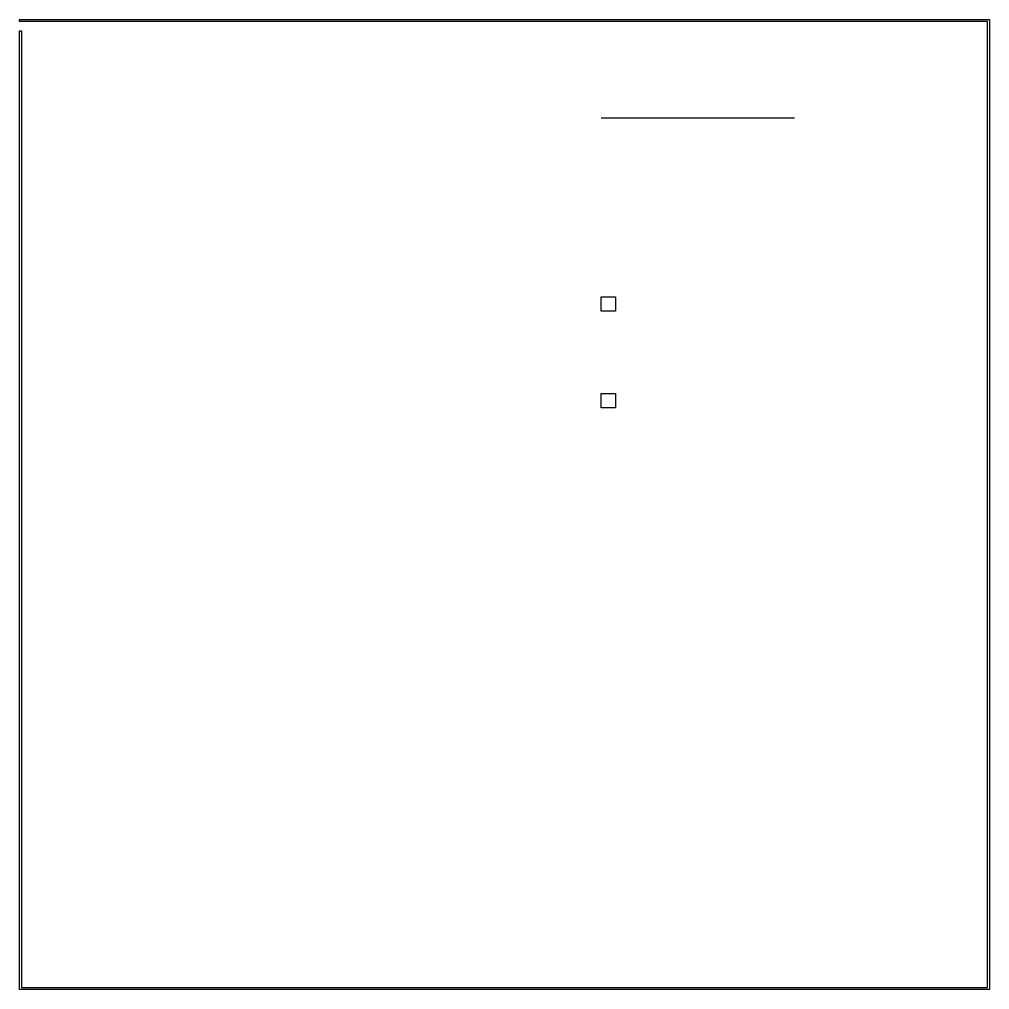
# Model space of a CAD drawing. Header units: metres. Extents: x -5 to 5, y -5 to 5.
import ezdxf

# ---------------------------------------------------------------- set-up
doc = ezdxf.new("R2010")
doc.units = ezdxf.units.M

# ---------------------------------------------------------------- blocks, each defined once
blk = doc.blocks.new('TAG5X5')
blk.add_lwpolyline([(0, 0), (0, 0.148), (0.148, 0.148), (0.148, 0), (0, 0)])

msp = doc.modelspace()

# ---------------------------------------------------------------- linework, layer by layer
msp.add_line((1, 4), (3, 4))
msp.add_lwpolyline([(-5.02, 5.02), (5.02, 5.02), (5.02, -5.02), (-5.02, -5.02), (-5.02, 4.9), (-5, 4.9), (-5, -5), (5, -5), (5, 5), (-5.02, 5), (-5.02, 5.02)])

# ---------------------------------------------------------------- block references
for p in [(1, 2), (1, 1)]:
    msp.add_blockref('TAG5X5', p)

doc.saveas('drawing.dxf')
